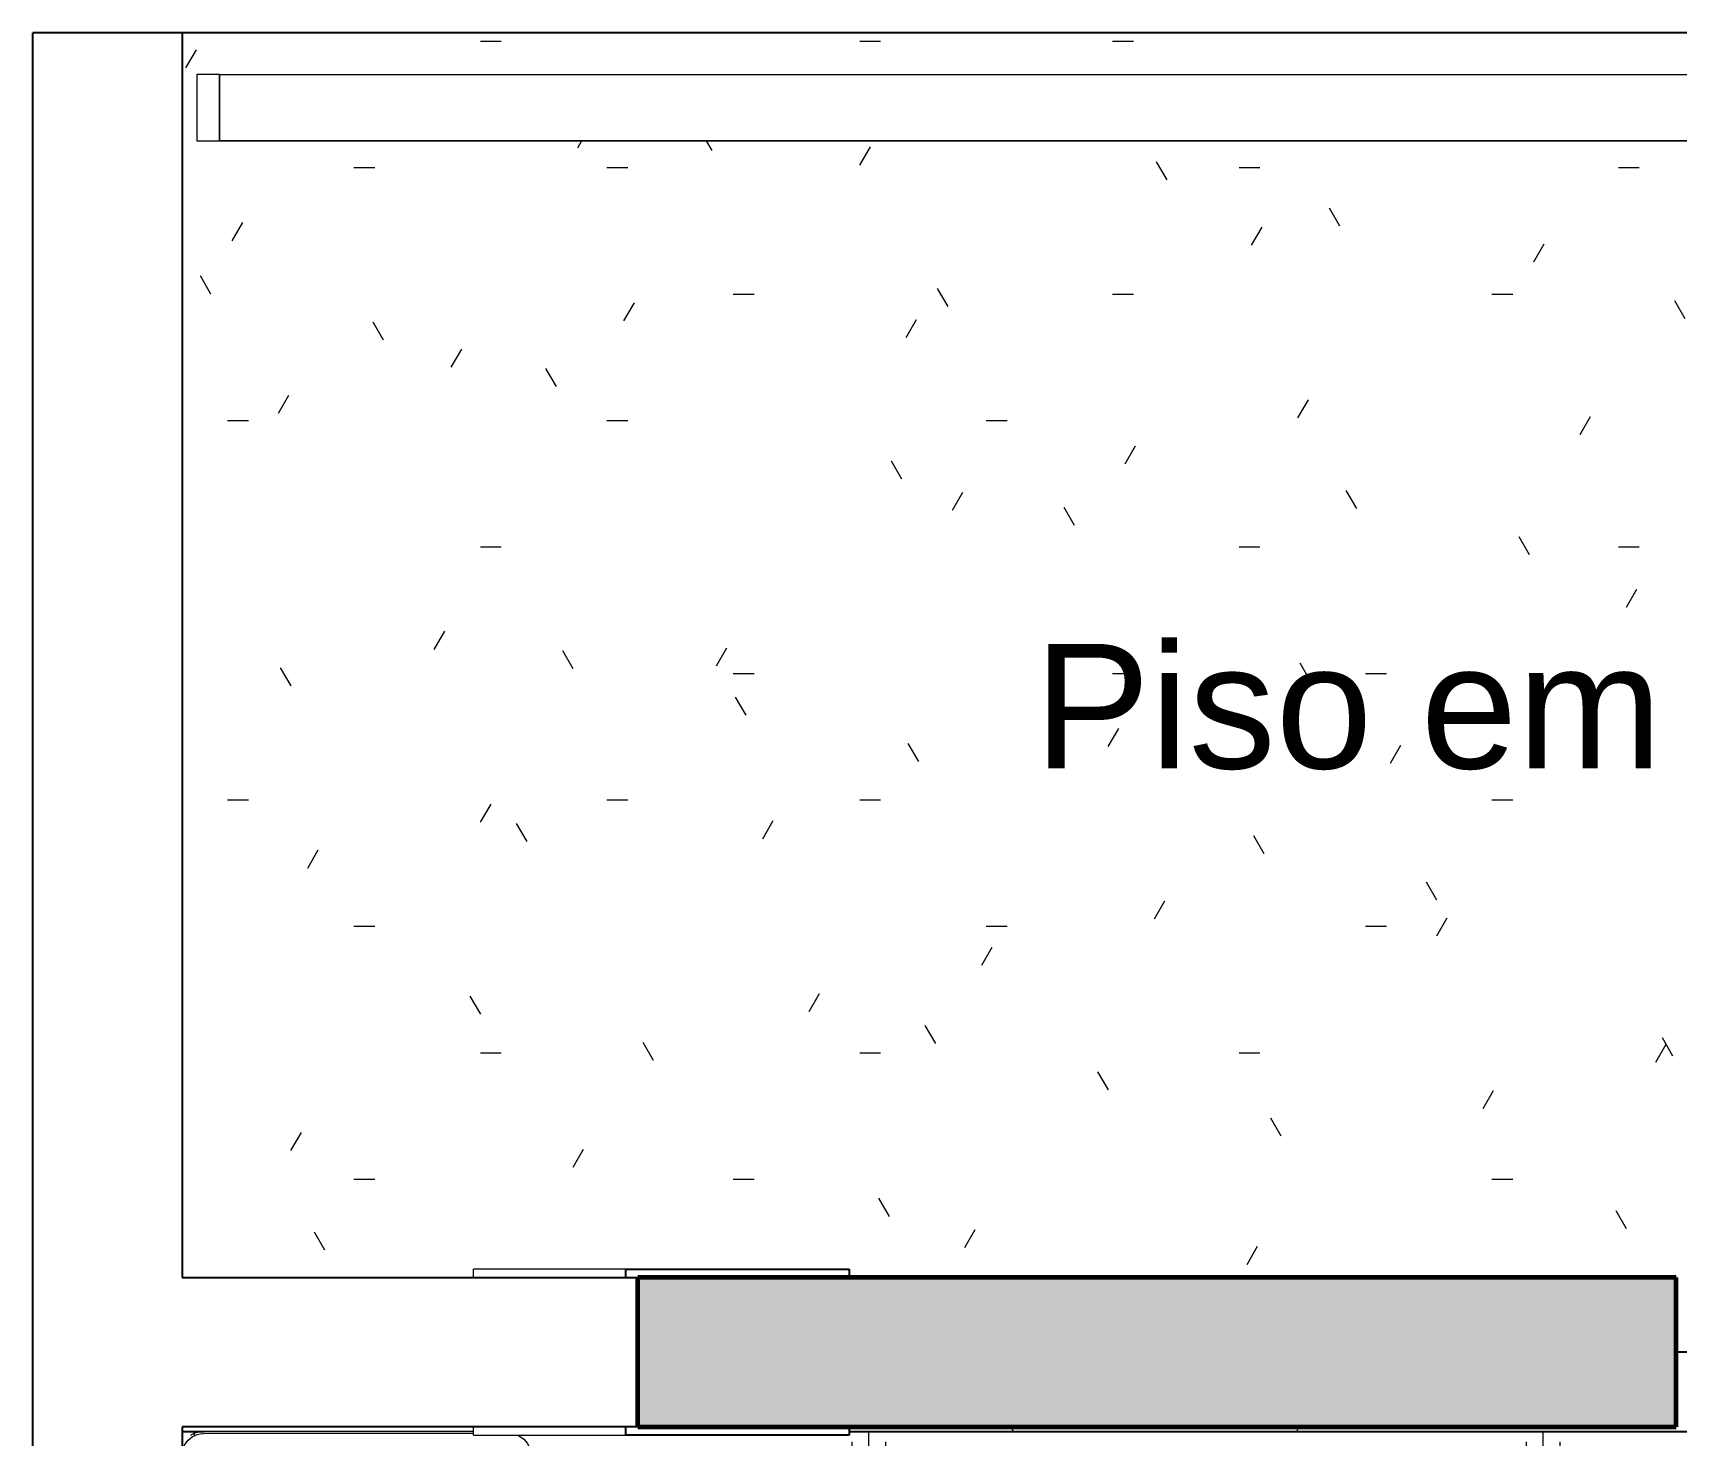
# Model space of a CAD drawing. Header units: millimetres. Extents: x -48985 to -29412, y -43090 to -3800.
# Drawn here: x -34273 to -32292, y -5490 to -3800 of the extents above; entities that cross this region are included whole.
import ezdxf

# ---------------------------------------------------------------- set-up
doc = ezdxf.new("R2010")
doc.units = ezdxf.units.MM
for name, color, linetype, lineweight in [('A-AREA', 32, 'Continuous', 9), ('A-DOOR', 31, 'Continuous', 9), ('A-FLOR', 192, 'Continuous', 25), ('A-FLOR-PATT', 8, 'Continuous', 25), ('A-GENM', 13, 'Continuous', 9), ('A-WALL', 113, 'Continuous', 25), ('A-WALL-PATT', 111, 'Continuous', 25), ('Balaústres', 7, 'Continuous', 9), ('Corrimãos superiores', 7, 'Continuous', 9), ('G-ANNO-TEXT', 231, 'Continuous', 9)]:
    doc.layers.add(name, color=color, linetype=linetype, lineweight=lineweight)
doc.styles.add('Arial', font='arial.ttf', dxfattribs={"height": 150})

# ---------------------------------------------------------------- blocks, each defined once
blk = doc.blocks.new('Guarda-corpo - 8x8cm-V9-PAGINAÇÃO DE PISO MEZANINO')
at = {"layer": 'Balaústres'}
for p, q in [((40, 40), (-40, 40)), ((-40, 40), (-40, 12.5)), ((40, 12.5), (40, 40))]:
    blk.add_line(p, q, dxfattribs=at)
blk = doc.blocks.new('Guarda-corpo - Guarda-corpo-3921231-PAGINAÇÃO DE PISO MEZANINO')
at = {"rotation": 89.99999999999982}
blk.add_blockref('Guarda-corpo - 8x8cm-V9-PAGINAÇÃO DE PISO MEZANINO', (-7007.1, -3889.7), dxfattribs=at)
blk = doc.blocks.new('Tipo de corrimão superior - Corrimão superior_Interno_-3921427-PAGINAÇÃO DE PISO MEZANINO')
at = {"layer": 'Corrimãos superiores'}
for p, q in [((-7019.6, -3929.7), (-7019.6, -3849.7)), ((-7019.6, -3849.7), (-2624.6, -3849.7)), ((-2624.6, -3929.7), (-7019.6, -3929.7))]:
    blk.add_line(p, q, dxfattribs=at)
blk = doc.blocks.new('Tipo de corrimão superior - Corrimão superior_Interno_-V11-PAGINAÇÃO DE PISO MEZANINO')
at = {"layer": 'Corrimãos superiores'}
for p, q in [((-7019.6, -3849.7), (-7019.6, -3929.7)), ((-7019.6, -3849.7), (-2624.6, -3849.7)), ((-7019.6, -3929.7), (-2624.6, -3929.7))]:
    blk.add_line(p, q, dxfattribs=at)
blk = doc.blocks.new('Porta inclinada - Porta inclinada Larissa-3958697-PAGINAÇÃO DE PISO MEZANINO')
at = {"layer": 'A-DOOR'}
for p, q in [((-1715.3, 100), (-1899, 100)), ((-1899, 90), (-1899, 100)), ((-1899, -100), (-1899, -90)), ((-1899, -100), (-1715.3, -100))]:
    blk.add_line(p, q, dxfattribs=at)
at = {"layer": 'A-DOOR', "lineweight": 25}
for p, q in [((-1715.3, 100), (-1446.1, 100)), ((-1715.3, 90), (-1715.3, 100)), ((-1446.1, 100), (-1446.1, 90)), ((-1715.3, -100), (-1715.3, -90)), ((-1446.1, -90), (-1446.1, -100)), ((-1446.1, -100), (-1715.3, -100))]:
    blk.add_line(p, q, dxfattribs=at)
blk = doc.blocks.new('Blks_Mob_Almofada Futon - Azul 270cm-3815686-PAGINAÇÃO DE PISO MEZANINO')
at = {"layer": 'A-GENM', "color": 55}
for p, q in [((1010, -141), (1010, 184.2)), ((1012.5, -141), (1012.5, 184.2)), ((1012.5, -141), (1012.5, 184.2))]:
    blk.add_line(p, q, dxfattribs=at)
at = {"layer": 'A-GENM', "color": 55, "flags": 128}
for points in [[(984.2, 210), (990.6, 209.2), (996.6, 206.8), (1001.9, 203), (1006, 198), (1008.7, 192.2), (1009.7, 188.2), (1010, 184.2)], [(1012.5, 184.2), (1012.5, 185.3), (1012.4, 186.5), (1012.3, 187.6), (1012.1, 188.7), (1011.9, 189.8), (1011.7, 190.9), (1011.4, 192), (1011.1, 193.1), (1010.7, 194.2), (1010.3, 195.2), (1009.8, 196.3), (1009.3, 197.3), (1008.8, 198.3), (1008.2, 199.2), (1007.6, 200.2)], [(1012.5, 184.2), (1012.5, 185.3), (1012.4, 186.5), (1012.3, 187.6), (1012.1, 188.7), (1011.9, 189.8), (1011.7, 190.9), (1011.4, 192), (1011.1, 193.1), (1010.7, 194.2), (1010.3, 195.2), (1009.8, 196.3), (1009.3, 197.3), (1008.8, 198.3), (1008.2, 199.2), (1007.6, 200.2)], [(1008, -193.6), (1006.8, -196.6), (1003, -201.9), (998, -206), (992.2, -208.7), (988.2, -209.7), (984.2, -210)], [(1007.4, -200.4), (1008, -199.5)], [(1007.4, -200.4), (1008, -199.5)]]:
    blk.add_lwpolyline(points, dxfattribs=at)

msp = doc.modelspace()

# ---------------------------------------------------------------- hatches: boundary and pattern name
at = {"layer": 'A-FLOR-PATT', "lineweight": 9}
h = msp.add_hatch(dxfattribs=at)
h.set_pattern_fill('FP_1', color=9, style=0, pattern_type=2)
h.set_pattern_definition([(0, (-27028.33, 0), (609.6, 152.4), [25.146, -432.054, 25.146, -432.054, -2438.4]), (0, (-27028.33, 0), (609.6, 152.4), [-914.4, 25.146, -889.254, 25.146, -432.054, -1066.8]), (0, (-27028.33, 0), (609.6, 152.4), [-2286, 25.146, -279.654, 25.146, -736.854]), (120, (-26799.73, 76.2), (-436.7823, 451.729), [25.146, -432.054, 25.146, -432.054, -2438.4]), (120, (-26799.73, 76.2), (-436.7823, 451.729), [-914.4, 25.146, -889.254, 25.146, -432.054, -1066.8]), (120, (-26799.73, 76.2), (-436.7823, 451.729), [-2286, 25.146, -279.654, 25.146, -736.854]), (240, (-26723.53, 381), (-172.8177, -604.129), [25.146, -432.054, 25.146, -432.054, -2438.4]), (240, (-26723.53, 381), (-172.8177, -604.129), [-914.4, 25.146, -889.254, 25.146, -432.054, -1066.8]), (240, (-26723.53, 381), (-172.8177, -604.129), [-2286, 25.146, -279.654, 25.146, -736.854])])
h.paths.add_polyline_path([(-34092.9, -5485.3), (-33741.9, -5485.2), (-33741.9, -5479.7), (-34092.9, -5479.7)])
h.paths.add_polyline_path([(-30093.9, -5485.3), (-30072.9, -5485.3), (-30072.9, -5479.7), (-31092.9, -5479.7), (-31092.9, -5470), (-31884.6, -5470), (-31884.6, -5479.7), (-31934.6, -5479.7), (-31934.6, -5470), (-32292.3, -5470), (-32292.3, -5479.7), (-33289.1, -5479.7), (-33289.1, -5485.3), (-30171.6, -5485.3)])
h.paths.add_polyline_path([(-31092.9, -5459.6), (-31092.9, -5449.7), (-30043.9, -5449.7), (-30043.9, -5289.7), (-29943.9, -5289.7), (-29943.9, -5299.7), (-29762.9, -5299.7), (-29762.9, -5287.4), (-29662.9, -5288.1), (-29662.9, -5299.7), (-29547.3, -5299.7), (-29547.3, -3999.7), (-29612.9, -3999.7), (-29612.9, -3799.7), (-34092.9, -3799.7), (-34092.9, -5299.7), (-33741.9, -5299.7), (-33741.9, -5289.7), (-33289.1, -5289.7), (-33289.1, -5299.7), (-32292.3, -5299.7), (-32292.3, -5459.6), (-31934.6, -5459.6), (-31934.6, -5449.7), (-31884.6, -5449.7), (-31884.6, -5459.6), (-31234.9, -5459.6)])
h.paths.add_polyline_path([(-29412.9, -5299.7), (-29412.9, -3999.7), (-29467.3, -3999.7), (-29467.3, -5299.7)])
h.paths.add_polyline_path([(-29665.8, -5287.4), (-29665.2, -5286.9), (-29665.2, -5287.3)])
h.paths.add_polyline_path([(-29760.1, -5287.4), (-29760.7, -5286.9), (-29757.6, -5286.8)])
h.paths.add_polyline_path([(-29732.8, -5283.4), (-29733, -5281.6), (-29733.6, -5283)])
h.paths.add_polyline_path([(-29692.3, -5286.1), (-29734.8, -5285.4), (-29735.5, -5284.9), (-29736.8, -5284.1), (-29738.7, -5285.6), (-29742.9, -5286.1), (-29755.9, -5285.3), (-29759.2, -5285), (-29757.6, -5283.4), (-29756.4, -5280.5), (-29694, -5280.5), (-29692.3, -5284.4), (-29690.2, -5286.1)])
h.paths.add_polyline_path([(-29680.3, -5286.1), (-29687.8, -5285.4), (-29689.7, -5284.4), (-29690.4, -5284.9), (-29692.3, -5283), (-29692.3, -5282.3), (-29693.7, -5280.5), (-29669.5, -5280.5), (-29667.8, -5284), (-29667.4, -5285.2), (-29668.8, -5286), (-29677.9, -5286.1)])
h.paths.add_polyline_path([(-29707, -5279.7), (-29725.2, -5279.7), (-29725.2, -5233.2), (-29728.1, -5227.4), (-29728.3, -5221.6), (-29727.1, -5217.8), (-29725.2, -5213.3), (-29725.2, -5143.6), (-29739.1, -5141.9), (-29753.8, -5138.8), (-29778.6, -5130.2), (-29793.2, -5122.4), (-29809.1, -5112.4), (-29831.1, -5093.1), (-29835.4, -5088.2), (-29847.5, -5072.5), (-29855.9, -5058.3), (-29862, -5045.2), (-29869.6, -5023.1), (-29871.6, -5015.1), (-29873.8, -5002.8), (-29875.1, -4982.2), (-29872.8, -4956.2), (-29867.7, -4934.7), (-29861, -4916.4), (-29850.4, -4896.7), (-29838.3, -4879.5), (-29827, -4867.4), (-29810.8, -4853.3), (-29801.5, -4846.6), (-29776.2, -4833.1), (-29759.8, -4827.3), (-29749.4, -4824.1), (-29730.6, -4821.1), (-29709.9, -4820.1), (-29689.7, -4821.9), (-29671.7, -4825.6), (-29647.3, -4834.1), (-29629.5, -4843.7), (-29616.4, -4852.2), (-29594.8, -4871.2), (-29590.5, -4876.1), (-29578.4, -4891.8), (-29570, -4906), (-29563.9, -4919), (-29556.3, -4941.2), (-29555.1, -4945.1), (-29552, -4961.5), (-29550.8, -4982.2), (-29553.2, -5008.9), (-29557.8, -5028.5), (-29565, -5047.9), (-29575.3, -5067.3), (-29586.8, -5083.6), (-29603, -5100.8), (-29624.3, -5117.7), (-29643.3, -5128.1), (-29656.6, -5133.9), (-29666.1, -5137), (-29680.4, -5140.9), (-29700.7, -5144.4), (-29700.4, -5214.7), (-29697.9, -5219.4), (-29697.5, -5225.8), (-29698.7, -5229.6), (-29700.7, -5234), (-29700.7, -5279.7), (-29704.3, -5279.7)])
h.paths.add_polyline_path([(-30551.3, -3929.7), (-34075.4, -3929.7), (-34075.4, -3849.7), (-29625.4, -3849.7), (-29625.4, -3929.7), (-30513.4, -3929.7)])
h = msp.add_hatch(dxfattribs=at)
h.set_pattern_fill('FP_5', color=9, style=0, pattern_type=2)
h.set_pattern_definition([(0, (-31842.95, -6959.33), (0, 101.6), []), (90, (-31842.95, -6959.33), (-203.2, 203.2), [101.6, -711.2]), (90, (-31822.63, -6928.85), (-203.2, 203.2), [8.382, -32.258, 8.382, -763.778]), (90, (-31050.47, -6928.85), (-203.2, 203.2), [8.382, -32.258, 8.382, -763.778]), (90, (-31436.55, -6857.73), (-203.2, 203.2), [101.6, -711.2]), (90, (-31456.87, -6827.25), (-203.2, 203.2), [8.382, -32.258, 8.382, -763.778]), (90, (-31416.23, -6827.25), (-203.2, 203.2), [8.382, -32.258, 8.382, -763.778])])
h.paths.add_polyline_path([(-29592.9, -8369.7), (-29592.9, -7479.7), (-29992.9, -7479.7), (-29992.9, -5489.7), (-30042.9, -5489.7), (-30042.9, -6479.7), (-30072.9, -6479.7), (-30072.9, -5485.3), (-33289.1, -5485.3), (-33289.1, -5489.7), (-33687, -5490.2), (-33678.5, -5494.7), (-33670.5, -5515.4), (-33671.2, -7483.5), (-33679.6, -7501.9), (-33700.7, -7510.1), (-33923.5, -7510.4), (-33927.4, -7521.4), (-33926.1, -7523.7), (-33929.3, -7527.5), (-33925.7, -7530.4), (-33924.1, -7533.7), (-33920.9, -7558), (-33944.4, -7558), (-33941.2, -7533.7), (-33939, -7529.8), (-33936.5, -7527), (-33939.4, -7522.8), (-33939.2, -7521.5), (-33948.4, -7514.8), (-33954.6, -7510.1), (-34030.4, -7510.5), (-34045.3, -7522.1), (-34044.7, -7523.7), (-34048, -7527.5), (-34044.3, -7530.4), (-34042.8, -7533.7), (-34039.5, -7558), (-34063, -7558), (-34059.8, -7533.7), (-34057.7, -7529.8), (-34055.1, -7527), (-34058.1, -7522.9), (-34056.5, -7521.1), (-34058.4, -7517), (-34061.1, -7510.1), (-34068.8, -7509.4), (-34087.2, -7501), (-34092.9, -7489.7), (-34092.9, -8289.7), (-30365.4, -8289.7), (-30365.4, -8342.2), (-30312.9, -8342.2), (-30312.9, -8369.7), (-29715.8, -8369.7)])
h.paths.add_polyline_path([(-34078.5, -5489.7), (-34076.7, -5489.3), (-34067.4, -5485.3), (-34092.9, -5485.9), (-34092.9, -5489.7), (-34078.8, -5489.7)])
at = {"layer": 'A-WALL-PATT'}
h = msp.add_hatch(color=256, dxfattribs=at)
h.paths.add_polyline_path([(-33057.9, -5479.7), (-32292.3, -5479.7), (-32292.3, -5299.7), (-33543.8, -5299.7), (-33543.8, -5479.7), (-33361.7, -5479.7)])
h.paths.add_polyline_path([(-29412.9, -5479.7), (-29412.9, -5299.7), (-30042.9, -5299.7), (-30042.9, -5479.7), (-29563.9, -5479.7)])

# ---------------------------------------------------------------- linework, layer by layer
at = {"layer": 'A-AREA'}
msp.add_line((-34092.9, -3799.7), (-29612.9, -3799.7), dxfattribs=at)
at = {"layer": 'A-FLOR'}
for p, q in [((-29612.9, -3799.7), (-34092.9, -3799.7)), ((-34092.9, -5485.3), (-34067.4, -5485.3)), ((-33289.1, -5485.3), (-30072.9, -5485.3))]:
    msp.add_line(p, q, dxfattribs=at)
at = {"layer": 'A-WALL'}
for p, q in [((-34272.9, -8427.8), (-34272.9, -3799.7)), ((-34092.9, -3799.7), (-34272.9, -3799.7)), ((-34092.9, -3799.7), (-34092.9, -5299.7)), ((-34092.9, -5299.7), (-33543.8, -5299.7)), ((-30042.9, -5389.7), (-32292.3, -5389.7)), ((-33543.8, -5479.7), (-34092.9, -5479.7)), ((-34092.9, -5479.7), (-34092.9, -8427.8))]:
    msp.add_line(p, q, dxfattribs=at)
at = {"layer": 'A-WALL', "lineweight": 60}
for p, q in [((-32292.3, -5299.7), (-33543.8, -5299.7)), ((-33543.8, -5479.7), (-33543.8, -5299.7)), ((-32292.3, -5479.7), (-32292.3, -5299.7)), ((-33543.8, -5479.7), (-32292.3, -5479.7))]:
    msp.add_line(p, q, dxfattribs=at)

# ---------------------------------------------------------------- block references
at = {"layer": 'A-DOOR'}
msp.add_blockref('Porta inclinada - Porta inclinada Larissa-3958697-PAGINAÇÃO DE PISO MEZANINO', (-31842.9, -5389.7), dxfattribs=at)
at = {"layer": 'A-GENM', "color": 55, "rotation": 89.9999999999999}
msp.add_blockref('Blks_Mob_Almofada Futon - Azul 270cm-3815686-PAGINAÇÃO DE PISO MEZANINO', (-33882.9, -6497.7), dxfattribs=at)
at = {"layer": 'Balaústres'}
msp.add_blockref('Guarda-corpo - Guarda-corpo-3921231-PAGINAÇÃO DE PISO MEZANINO', (-27028.3, 0), dxfattribs=at)
at = {"layer": 'Corrimãos superiores'}
for name in ['Tipo de corrimão superior - Corrimão superior_Interno_-3921427-PAGINAÇÃO DE PISO MEZANINO', 'Tipo de corrimão superior - Corrimão superior_Interno_-V11-PAGINAÇÃO DE PISO MEZANINO']:
    msp.add_blockref(name, (-27028.3, 0), dxfattribs=at)

# ---------------------------------------------------------------- texts
at = {"layer": 'G-ANNO-TEXT', "color": 7, "insert": (-33066, -4536.2), "char_height": 150, "width": 3144.619, "attachment_point": 1, "style": 'Arial'}
msp.add_mtext('Piso em cimento queimado', dxfattribs=at)

doc.saveas('drawing.dxf')
